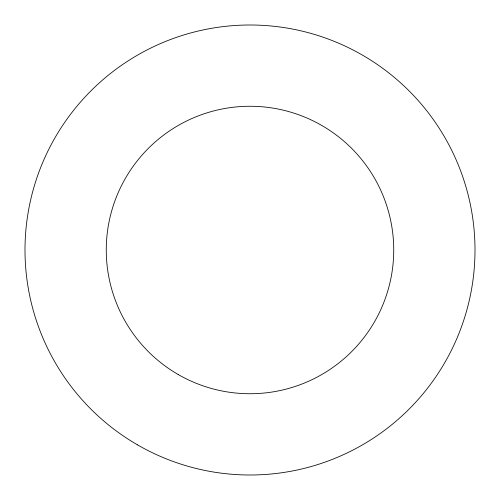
<?xml version="1.0" encoding="UTF-8"?>
<svg xmlns="http://www.w3.org/2000/svg" width="500" height="500" viewBox="0 0 500 500"><rect width="100%" height="100%" fill="white"/><g stroke="black" fill="none" stroke-linecap="round" stroke-linejoin="round"><path stroke-width="0.75" d="M178.131 374.475A143.731 143.731 0 0 0 393.731 250A143.731 143.731 0 0 0 178.131 125.525A143.731 143.731 0 0 0 178.131 374.475M137.5 444.856A225 225 0 0 0 475 250A225 225 0 0 0 137.5 55.144A225 225 0 0 0 137.5 444.856"/></g></svg>
